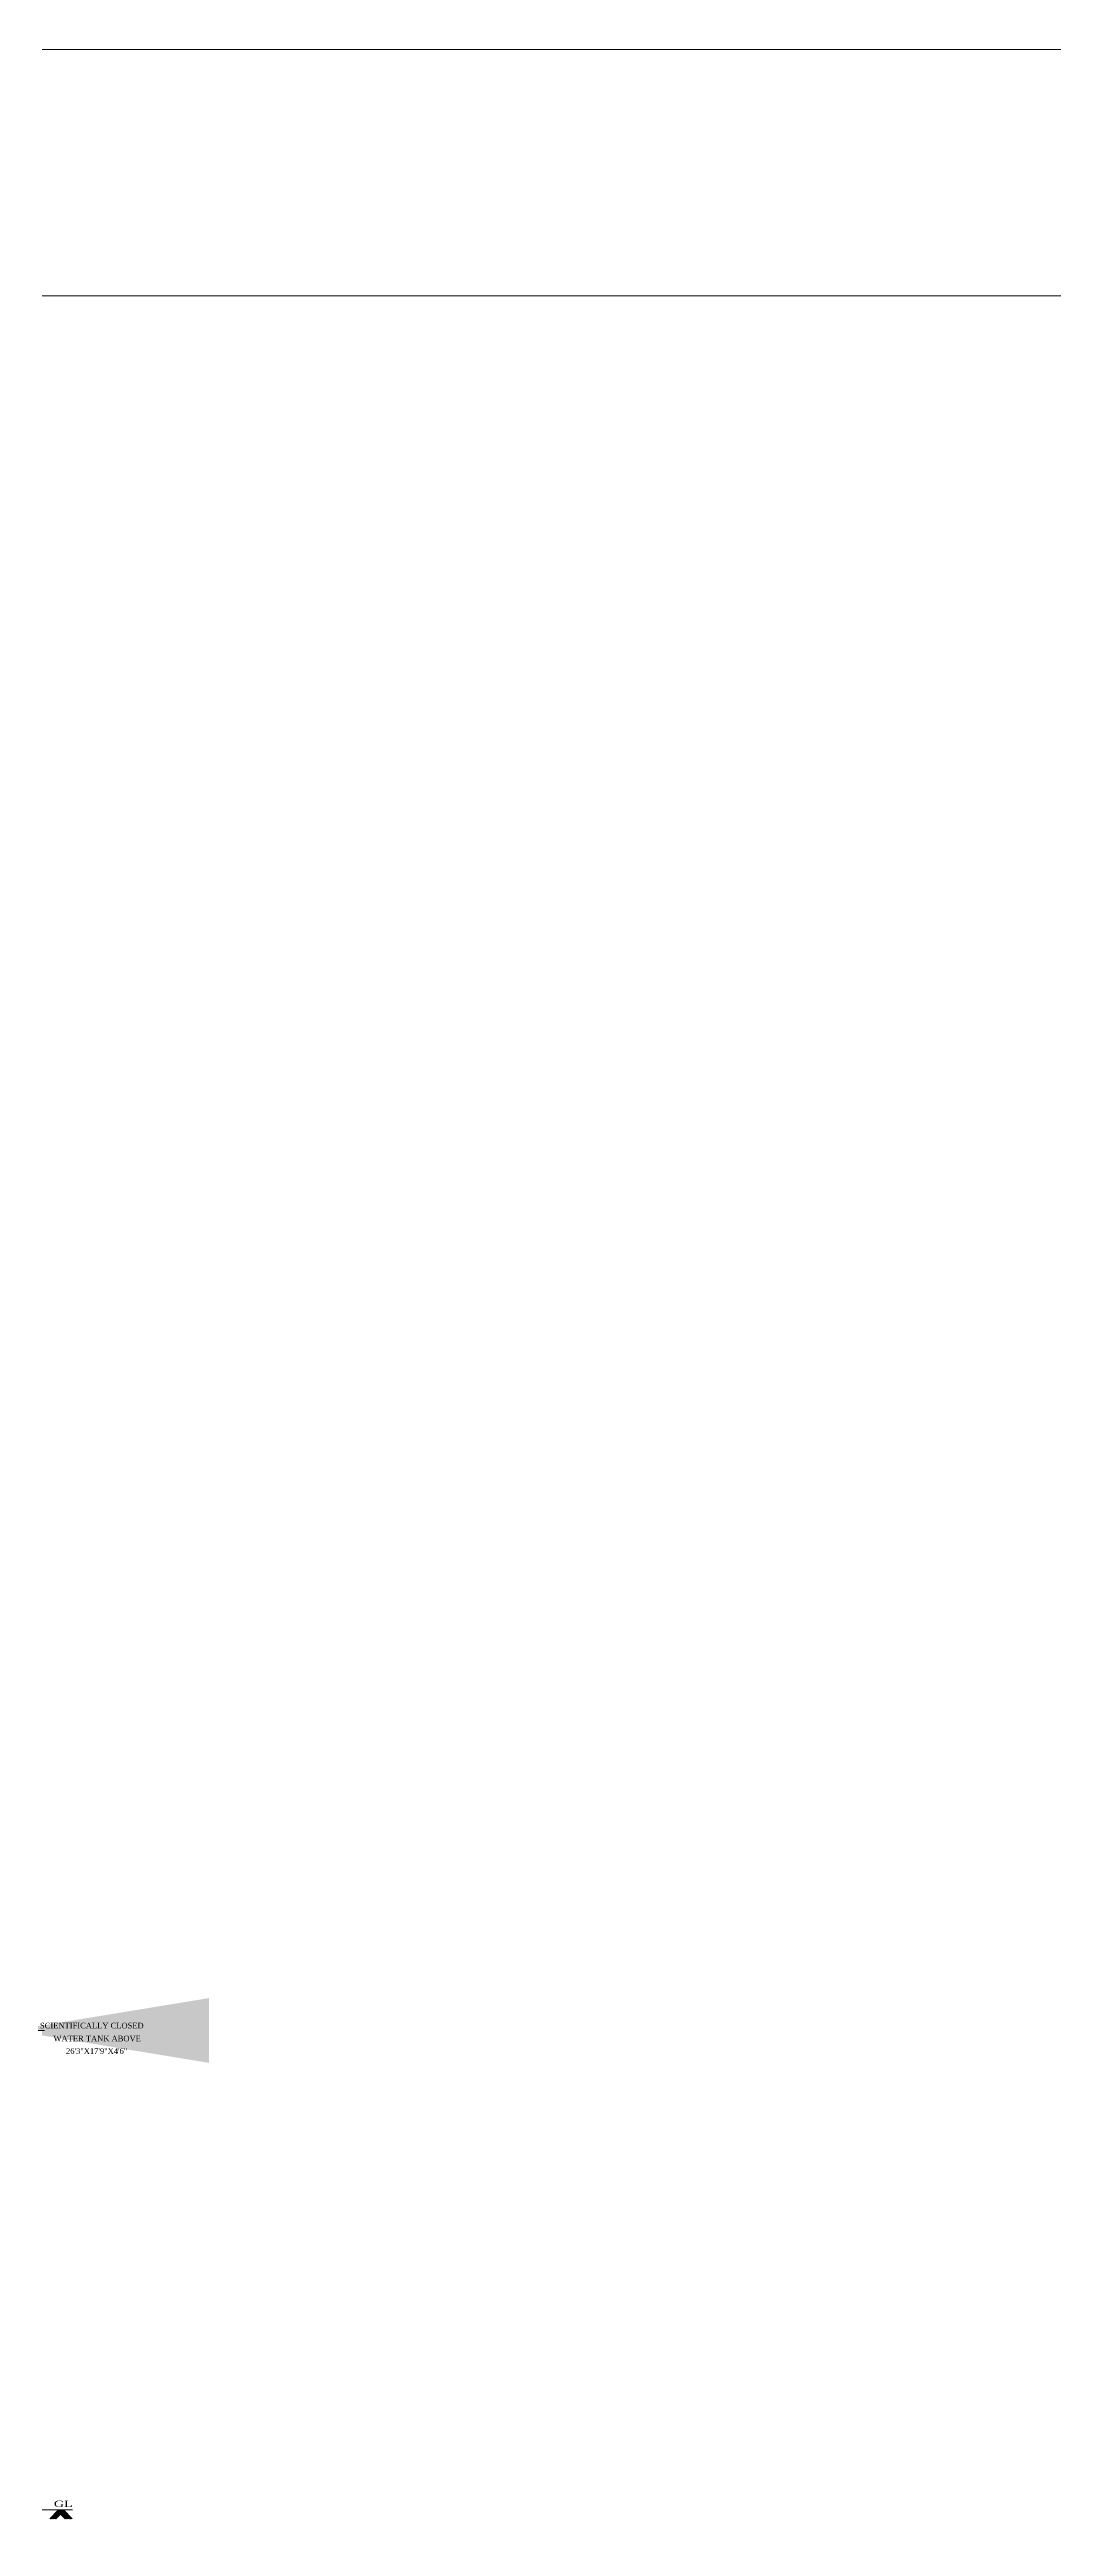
# Model space of a CAD drawing. Header units: metres. Extents: x 43 to 977, y 102 to 459.
# Drawn here: x 486.2 to 526.9, y 358.8 to 459.3 of the extents above; entities that cross this region are included whole.
import ezdxf
from ezdxf.enums import TextEntityAlignment as Align

# ---------------------------------------------------------------- set-up
doc = ezdxf.new("R2010")
doc.units = ezdxf.units.M
doc.header["$MEASUREMENT"] = 0
for name, color, linetype, lineweight in [('ELEV', 2, 'Continuous', 0), ('TEXT', 130, 'Continuous', 0), ('WALL', 7, 'Continuous', 0)]:
    doc.layers.add(name, color=color, linetype=linetype, lineweight=lineweight)
doc.styles.add('ARIAL NARROW', font='')
doc.styles.add('style2', font='romantic.ttf')
doc.styles.get('ARIAL NARROW').set_extended_font_data('Lydian BT')
doc.dimstyles.new('Copy(2) of S-2', dxfattribs={"dimtxt": 10.5, "dimasz": 8, "dimexe": 2, "dimexo": 50, "dimgap": 5, "dimtad": 0, "dimtoh": 1, "dimdec": 1, "dimzin": 0, "dimdsep": 46, "dimlunit": 4, "dimtxsty": 'ARIAL NARROW', "dimcen": 0.09, "dimdle": 3, "dimse1": 1, "dimse2": 1, "dimclrd": 7, "dimclre": 13, "dimclrt": 7, "dimadec": 0, "dimazin": 0, "dimtfac": 1, "dimtdec": 1, "dimtofl": 0, "dimtmove": 0, "dimatfit": 3, "dimfxl": 0, "dimtolj": 1, "dimtzin": 0, "dimlwd": 13, "dimarcsym": 0})

# ---------------------------------------------------------------- blocks, each defined once
blk = doc.blocks.new('RGL')
at = {"layer": 'ELEV', "linetype": 'Continuous'}
for p, q in [((40, -14.1), (54, 0)), ((41.4, -14.1), (55.5, 0)), ((42.8, -14.1), (56.9, 0)), ((44.2, -14.1), (58, -0.3)), ((45.6, -14.1), (58.7, -1)), ((47, -14.1), (59.4, -1.7)), ((48.5, -14.1), (60.1, -2.4)), ((49.9, -14.1), (60.8, -3.2)), ((64.6, -14.1), (57.3, -6.7)), ((71.7, -14.1), (57.6, 0)), ((66, -14.1), (58, -6)), ((67.5, -14.1), (58.7, -5.3)), ((73.1, -14.1), (59, 0)), ((68.9, -14.1), (59.4, -4.6)), ((70.3, -14.1), (60.1, -3.9)), ((74.5, -14.1), (60.5, 0)), ((75.9, -14.1), (61.9, 0))]:
    blk.add_line(p, q, dxfattribs=at)
at = {"layer": 'TEXT', "color": 7, "linetype": 'Continuous', "ltscale": 20}
blk.add_line((0, 0), (76.4, 0), dxfattribs=at)
at = {"layer": 'TEXT', "style": 'style2', "width": 1.5}
blk.add_text('GL', height=10, dxfattribs=at).set_placement((46.7, 4.8))

msp = doc.modelspace()

# ---------------------------------------------------------------- linework, layer by layer
at = {"layer": 'WALL', "ltscale": 20}
for points in [[(42.9277, 459.34744), (977.0464, 459.34744), (977.0464, 102.30568), (42.9277, 102.30568)], [(52.9277, 449.34744), (967.0464, 449.34744), (967.0464, 112.30568), (52.9277, 112.30568)]]:
    msp.add_lwpolyline(points, close=True, dxfattribs=at)

# ---------------------------------------------------------------- block references
at = {"layer": 'WALL', "color": 5, "xscale": 0.02539618, "yscale": 0.02539618, "zscale": 0.02539618}
msp.add_blockref('RGL', (485.15697, 359.44509), dxfattribs=at)

# ---------------------------------------------------------------- texts
at = {"layer": 'TEXT', "color": 4, "style": 'style2'}
for s, p in [('SCIENTIFICALLY CLOSED', (487.88302, 378.99844)), ('WATER TANK ABOVE', (488.10158, 378.47259)), ('26\'3"X17\'9"X4\'6"', (488.08052, 377.96438))]:
    msp.add_text(s, height=0.2285656, dxfattribs=at).set_placement(p, align=Align.CENTER)

# ---------------------------------------------------------------- leaders
at = {"layer": 'WALL'}
msp.add_leader([(484.63959, 378.91369), (485.96553, 378.91369)], dimstyle='Copy(2) of S-2', override={"dimgap": 5, "dimtad": 0}, dxfattribs=at)

doc.saveas('drawing.dxf')
